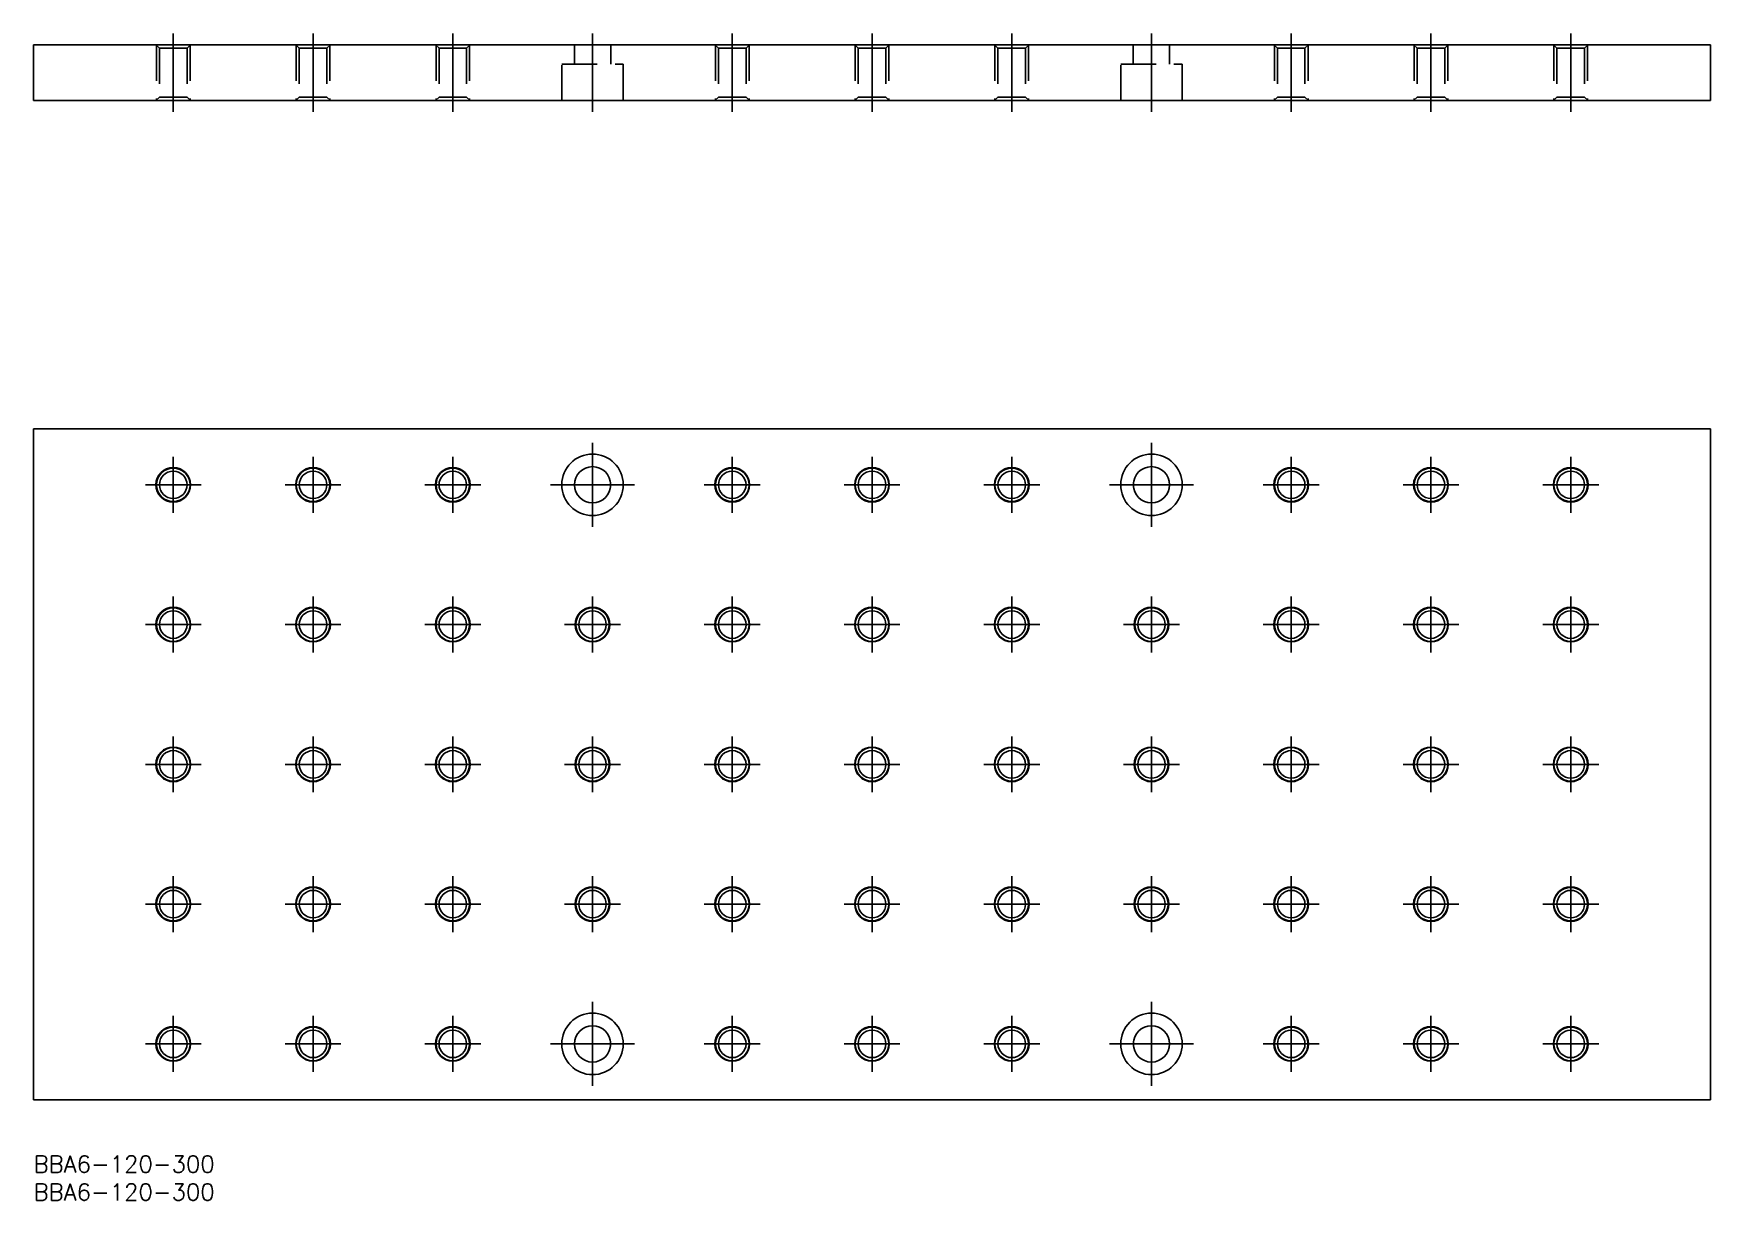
# Model space of a CAD drawing. Extents: x 0 to 300, y -8 to 201.
import ezdxf

# ---------------------------------------------------------------- set-up
doc = ezdxf.new("R2010")
doc.units = 0
doc.header["$LTSCALE"] = 0.5
doc.linetypes.add('CENTER', pattern=[50.8, 31.75, -6.35, 6.35, -6.35])
doc.linetypes.add('DASHED', pattern=[19.05, 12.7, -6.35])
for name, color, linetype in [('MSM_CENTER', 1, 'CENTER'), ('MSM_CONTINUOUS', 7, 'CONTINUOUS'), ('MSM_DASHED', 4, 'DASHED'), ('MSM_NARROW', 5, 'CONTINUOUS'), ('MSM_PART_NUMBER', 7, 'CONTINUOUS')]:
    doc.layers.add(name, color=color, linetype=linetype)
doc.styles.get("Standard").update_dxf_attribs({"font": 'txt.shx', "height": 3, "bigfont": 'bigfont.shx'})

# ---------------------------------------------------------------- blocks, each defined once
blk = doc.blocks.new('*U9')
at = {"layer": 'MSM_PART_NUMBER'}
blk.add_text('BBA6-120-300', height=3, dxfattribs=at).set_placement((0, -3))
blk = doc.blocks.new('*U10')
at = {"layer": 'MSM_PART_NUMBER'}
blk.add_text('BBA6-120-300', height=3, dxfattribs=at).set_placement((0, -8))

msp = doc.modelspace()

# ---------------------------------------------------------------- linework, layer by layer
at = {"layer": 'MSM_CENTER'}
for p, q in [((25, 200.71), (25, 186.71)), ((50, 200.71), (50, 186.71)), ((75, 200.71), (75, 186.71)), ((100, 200.71), (100, 186.71)), ((125, 200.71), (125, 186.71)), ((150, 200.71), (150, 186.71)), ((175, 200.71), (175, 186.71)), ((200, 200.71), (200, 186.71)), ((225, 200.71), (225, 186.71)), ((250, 200.71), (250, 186.71)), ((275, 200.71), (275, 186.71)), ((100, 127.5), (100, 112.5)), ((200, 127.5), (200, 112.5)), ((25, 125), (25, 115)), ((50, 125), (50, 115)), ((75, 125), (75, 115)), ((125, 125), (125, 115)), ((150, 125), (150, 115)), ((175, 125), (175, 115)), ((225, 125), (225, 115)), ((250, 125), (250, 115)), ((275, 125), (275, 115)), ((30, 120), (20, 120)), ((55, 120), (45, 120)), ((70, 120), (80, 120)), ((107.5, 120), (92.5, 120)), ((130, 120), (120, 120)), ((145, 120), (155, 120)), ((170, 120), (180, 120)), ((207.5, 120), (192.5, 120)), ((230, 120), (220, 120)), ((245, 120), (255, 120)), ((270, 120), (280, 120)), ((25, 100), (25, 90)), ((50, 100), (50, 90)), ((75, 100), (75, 90)), ((100, 100), (100, 90)), ((125, 100), (125, 90)), ((150, 100), (150, 90)), ((175, 100), (175, 90)), ((200, 100), (200, 90)), ((225, 100), (225, 90)), ((250, 100), (250, 90)), ((275, 100), (275, 90)), ((30, 95), (20, 95)), ((55, 95), (45, 95)), ((70, 95), (80, 95)), ((95, 95), (105, 95)), ((130, 95), (120, 95)), ((145, 95), (155, 95)), ((170, 95), (180, 95)), ((205, 95), (195, 95)), ((230, 95), (220, 95)), ((245, 95), (255, 95)), ((270, 95), (280, 95)), ((25, 75), (25, 65)), ((50, 75), (50, 65)), ((75, 75), (75, 65)), ((100, 75), (100, 65)), ((125, 75), (125, 65)), ((150, 75), (150, 65)), ((175, 75), (175, 65)), ((200, 75), (200, 65)), ((225, 75), (225, 65)), ((250, 75), (250, 65)), ((275, 75), (275, 65)), ((30, 70), (20, 70)), ((55, 70), (45, 70)), ((70, 70), (80, 70)), ((95, 70), (105, 70)), ((130, 70), (120, 70)), ((145, 70), (155, 70)), ((170, 70), (180, 70)), ((205, 70), (195, 70)), ((230, 70), (220, 70)), ((245, 70), (255, 70)), ((270, 70), (280, 70)), ((25, 50), (25, 40)), ((50, 50), (50, 40)), ((75, 50), (75, 40)), ((100, 50), (100, 40)), ((125, 50), (125, 40)), ((150, 50), (150, 40)), ((175, 50), (175, 40)), ((200, 50), (200, 40)), ((225, 50), (225, 40)), ((250, 50), (250, 40)), ((275, 50), (275, 40)), ((30, 45), (20, 45)), ((55, 45), (45, 45)), ((70, 45), (80, 45)), ((95, 45), (105, 45)), ((130, 45), (120, 45)), ((145, 45), (155, 45)), ((170, 45), (180, 45)), ((205, 45), (195, 45)), ((230, 45), (220, 45)), ((245, 45), (255, 45)), ((270, 45), (280, 45)), ((100, 27.5), (100, 12.5)), ((200, 27.5), (200, 12.5)), ((25, 25), (25, 15)), ((50, 25), (50, 15)), ((75, 25), (75, 15)), ((125, 25), (125, 15)), ((150, 25), (150, 15)), ((175, 25), (175, 15)), ((225, 25), (225, 15)), ((250, 25), (250, 15)), ((275, 25), (275, 15)), ((30, 20), (20, 20)), ((55, 20), (45, 20)), ((70, 20), (80, 20)), ((107.5, 20), (92.5, 20)), ((130, 20), (120, 20)), ((145, 20), (155, 20)), ((170, 20), (180, 20)), ((207.5, 20), (192.5, 20)), ((230, 20), (220, 20)), ((245, 20), (255, 20)), ((270, 20), (280, 20))]:
    msp.add_line(p, q, dxfattribs=at)
at = {"layer": 'MSM_CONTINUOUS'}
for p, q in [((0, 198.71), (300, 198.71)), ((0, 188.71), (0, 198.71)), ((300, 198.71), (300, 188.71)), ((300, 188.71), (0, 188.71)), ((0, 130), (300, 130)), ((0, 10), (0, 130)), ((300, 130), (300, 10)), ((300, 10), (0, 10))]:
    msp.add_line(p, q, dxfattribs=at)
for centre, radius in [((25, 120), 3.1), ((50, 120), 3.1), ((75, 120), 3.1), ((100, 120), 5.5), ((100, 120), 3.25), ((125, 120), 3.1), ((150, 120), 3.1), ((175, 120), 3.1), ((200, 120), 5.5), ((200, 120), 3.25), ((225, 120), 3.1), ((250, 120), 3.1), ((275, 120), 3.1), ((25, 120), 2.46), ((50, 120), 2.46), ((75, 120), 2.46), ((125, 120), 2.46), ((150, 120), 2.46), ((175, 120), 2.46), ((225, 120), 2.46), ((250, 120), 2.46), ((275, 120), 2.46), ((25, 95), 3.1), ((25, 95), 2.46), ((50, 95), 3.1), ((50, 95), 2.46), ((75, 95), 3.1), ((75, 95), 2.46), ((100, 95), 3.1), ((100, 95), 2.46), ((125, 95), 3.1), ((125, 95), 2.46), ((150, 95), 3.1), ((150, 95), 2.46), ((175, 95), 3.1), ((175, 95), 2.46), ((200, 95), 3.1), ((200, 95), 2.46), ((225, 95), 3.1), ((225, 95), 2.46), ((250, 95), 3.1), ((250, 95), 2.46), ((275, 95), 3.1), ((275, 95), 2.46), ((25, 70), 3.1), ((25, 70), 2.46), ((50, 70), 3.1), ((50, 70), 2.46), ((75, 70), 3.1), ((75, 70), 2.46), ((100, 70), 3.1), ((100, 70), 2.46), ((125, 70), 3.1), ((125, 70), 2.46), ((150, 70), 3.1), ((150, 70), 2.46), ((175, 70), 3.1), ((175, 70), 2.46), ((200, 70), 3.1), ((200, 70), 2.46), ((225, 70), 3.1), ((225, 70), 2.46), ((250, 70), 3.1), ((250, 70), 2.46), ((275, 70), 3.1), ((275, 70), 2.46), ((25, 45), 3.1), ((50, 45), 3.1), ((75, 45), 3.1), ((100, 45), 3.1), ((125, 45), 3.1), ((150, 45), 3.1), ((175, 45), 3.1), ((200, 45), 3.1), ((225, 45), 3.1), ((250, 45), 3.1), ((275, 45), 3.1), ((25, 45), 2.46), ((50, 45), 2.46), ((75, 45), 2.46), ((100, 45), 2.46), ((125, 45), 2.46), ((150, 45), 2.46), ((175, 45), 2.46), ((200, 45), 2.46), ((225, 45), 2.46), ((250, 45), 2.46), ((275, 45), 2.46), ((100, 20), 5.5), ((200, 20), 5.5), ((25, 20), 3.1), ((25, 20), 2.46), ((50, 20), 3.1), ((50, 20), 2.46), ((75, 20), 3.1), ((75, 20), 2.46), ((100, 20), 3.25), ((125, 20), 3.1), ((125, 20), 2.46), ((150, 20), 3.1), ((150, 20), 2.46), ((175, 20), 3.1), ((175, 20), 2.46), ((200, 20), 3.25), ((225, 20), 3.1), ((225, 20), 2.46), ((250, 20), 3.1), ((250, 20), 2.46), ((275, 20), 3.1), ((275, 20), 2.46)]:
    msp.add_circle(centre, radius, dxfattribs=at)
at = {"layer": 'MSM_DASHED'}
for p, q in [((21.9, 198.71), (22.54, 198.07)), ((22, 198.61), (22, 188.81)), ((22.54, 198.07), (22.54, 189.35)), ((22.54, 198.07), (27.46, 198.07)), ((28.1, 198.71), (27.46, 198.07)), ((27.46, 198.07), (27.46, 189.35)), ((28, 198.61), (28, 188.81)), ((46.9, 198.71), (47.54, 198.07)), ((47, 198.61), (47, 188.81)), ((47.54, 198.07), (47.54, 189.35)), ((47.54, 198.07), (52.46, 198.07)), ((53.1, 198.71), (52.46, 198.07)), ((52.46, 198.07), (52.46, 189.35)), ((53, 198.61), (53, 188.81)), ((71.9, 198.71), (72.54, 198.07)), ((72, 198.61), (72, 188.81)), ((72.54, 198.07), (72.54, 189.35)), ((72.54, 198.07), (77.46, 198.07)), ((78.1, 198.71), (77.46, 198.07)), ((77.46, 198.07), (77.46, 189.35)), ((78, 198.61), (78, 188.81)), ((96.75, 195.21), (96.75, 198.71)), ((103.25, 195.21), (103.25, 198.71)), ((121.9, 198.71), (122.54, 198.07)), ((122, 198.61), (122, 188.81)), ((122.54, 198.07), (122.54, 189.35)), ((127.46, 198.07), (122.54, 198.07)), ((128.1, 198.71), (127.46, 198.07)), ((127.46, 198.07), (127.46, 189.35)), ((128, 198.61), (128, 188.81)), ((146.9, 198.71), (147.54, 198.07)), ((147, 198.61), (147, 188.81)), ((147.54, 198.07), (147.54, 189.35)), ((152.46, 198.07), (147.54, 198.07)), ((153.1, 198.71), (152.46, 198.07)), ((152.46, 198.07), (152.46, 189.35)), ((153, 198.61), (153, 188.81)), ((171.9, 198.71), (172.54, 198.07)), ((172, 198.61), (172, 188.81)), ((172.54, 198.07), (172.54, 189.35)), ((177.46, 198.07), (172.54, 198.07)), ((178.1, 198.71), (177.46, 198.07)), ((177.46, 198.07), (177.46, 189.35)), ((178, 198.61), (178, 188.81)), ((196.75, 195.21), (196.75, 198.71)), ((203.25, 195.21), (203.25, 198.71)), ((221.9, 198.71), (222.54, 198.07)), ((222, 198.61), (222, 188.81)), ((222.54, 198.07), (222.54, 189.35)), ((222.54, 198.07), (227.46, 198.07)), ((228.1, 198.71), (227.46, 198.07)), ((227.46, 198.07), (227.46, 189.35)), ((228, 198.61), (228, 188.81)), ((246.9, 198.71), (247.54, 198.07)), ((247, 198.61), (247, 188.81)), ((247.54, 198.07), (247.54, 189.35)), ((247.54, 198.07), (252.46, 198.07)), ((253.1, 198.71), (252.46, 198.07)), ((252.46, 198.07), (252.46, 189.35)), ((253, 198.61), (253, 188.81)), ((271.9, 198.71), (272.54, 198.07)), ((272, 198.61), (272, 188.81)), ((272.54, 198.07), (272.54, 189.35)), ((272.54, 198.07), (277.46, 198.07)), ((278.1, 198.71), (277.46, 198.07)), ((277.46, 198.07), (277.46, 189.35)), ((278, 198.61), (278, 188.81)), ((94.5, 188.71), (94.5, 195.21)), ((94.5, 195.21), (105.5, 195.21)), ((105.5, 195.21), (105.5, 188.71)), ((194.5, 188.71), (194.5, 195.21)), ((194.5, 195.21), (205.5, 195.21)), ((205.5, 195.21), (205.5, 188.71)), ((21.9, 188.71), (22.54, 189.35)), ((22.54, 189.35), (27.46, 189.35)), ((28.1, 188.71), (27.46, 189.35)), ((46.9, 188.71), (47.54, 189.35)), ((47.54, 189.35), (52.46, 189.35)), ((53.1, 188.71), (52.46, 189.35)), ((71.9, 188.71), (72.54, 189.35)), ((72.54, 189.35), (77.46, 189.35)), ((78.1, 188.71), (77.46, 189.35)), ((121.9, 188.71), (122.54, 189.35)), ((127.46, 189.35), (122.54, 189.35)), ((128.1, 188.71), (127.46, 189.35)), ((146.9, 188.71), (147.54, 189.35)), ((152.46, 189.35), (147.54, 189.35)), ((153.1, 188.71), (152.46, 189.35)), ((171.9, 188.71), (172.54, 189.35)), ((177.46, 189.35), (172.54, 189.35)), ((178.1, 188.71), (177.46, 189.35)), ((221.9, 188.71), (222.54, 189.35)), ((222.54, 189.35), (227.46, 189.35)), ((228.1, 188.71), (227.46, 189.35)), ((246.9, 188.71), (247.54, 189.35)), ((247.54, 189.35), (252.46, 189.35)), ((253.1, 188.71), (252.46, 189.35)), ((271.9, 188.71), (272.54, 189.35)), ((272.54, 189.35), (277.46, 189.35)), ((278.1, 188.71), (277.46, 189.35))]:
    msp.add_line(p, q, dxfattribs=at)
at = {"layer": 'MSM_NARROW'}
for centre in [(25, 120), (50, 120), (75, 120), (125, 120), (150, 120), (175, 120), (225, 120), (250, 120), (275, 120), (25, 95), (50, 95), (75, 95), (100, 95), (125, 95), (150, 95), (175, 95), (200, 95), (225, 95), (250, 95), (275, 95), (25, 70), (50, 70), (75, 70), (100, 70), (125, 70), (150, 70), (175, 70), (200, 70), (225, 70), (250, 70), (275, 70), (25, 45), (50, 45), (75, 45), (100, 45), (125, 45), (150, 45), (175, 45), (200, 45), (225, 45), (250, 45), (275, 45), (25, 20), (50, 20), (75, 20), (125, 20), (150, 20), (175, 20), (225, 20), (250, 20), (275, 20)]:
    msp.add_circle(centre, 3, dxfattribs=at)

# ---------------------------------------------------------------- block references
at = {"layer": 'MSM_CONTINUOUS'}
for name in ['*U9', '*U10']:
    msp.add_blockref(name, (0, 0), dxfattribs=at)

doc.saveas('drawing.dxf')
